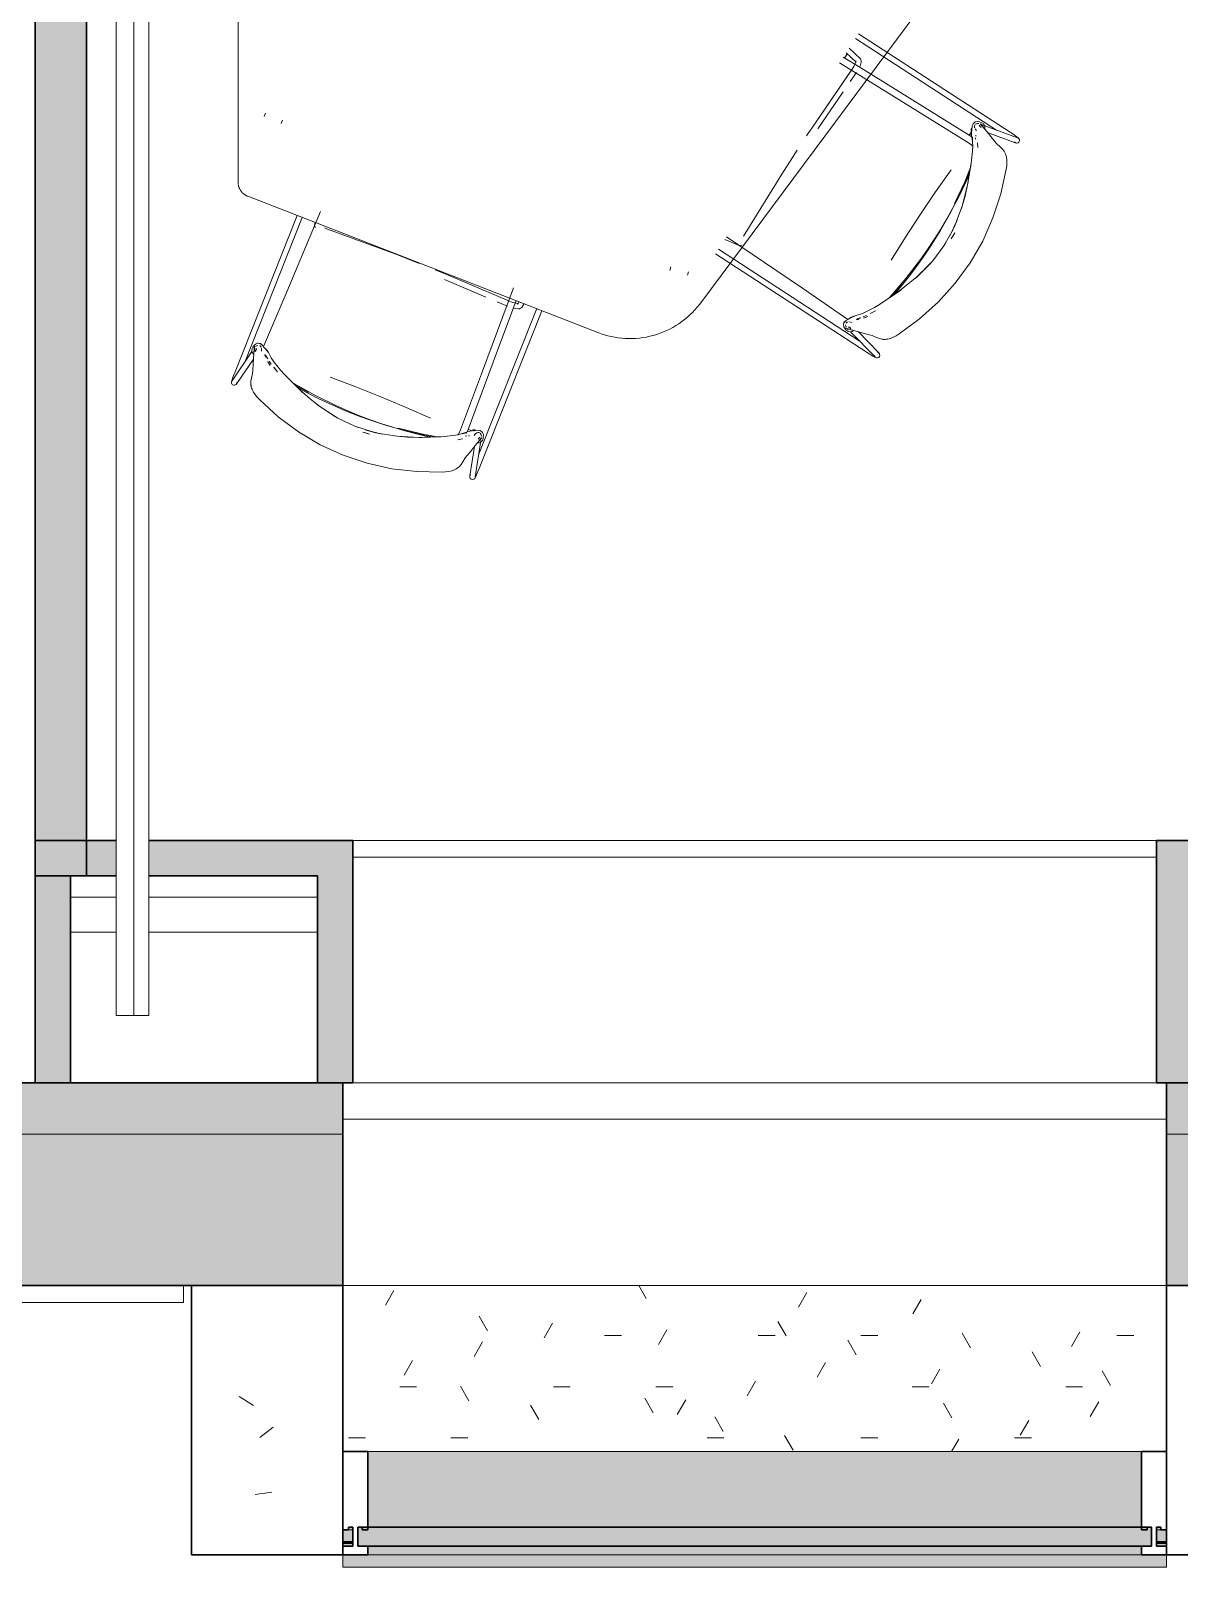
# Model space of a CAD drawing. Header units: millimetres. Extents: x 155927 to 326028, y -36033 to 97293.
# Drawn here: x 222740 to 225018, y 8409 to 11457 of the extents above; entities that cross this region are included whole.
import ezdxf

# ---------------------------------------------------------------- set-up
doc = ezdxf.new("R2010")
doc.units = ezdxf.units.MM
doc.header["$MEASUREMENT"] = 0
for name, color, linetype, lineweight in [('A-GLAZ', 7, 'CONTINUOUS', 9), ('A-GLAZ-CURT', 7, 'CONTINUOUS', 9), ('A-WALL', 7, 'CONTINUOUS', 9), ('A-WALL-PATT', 7, 'CONTINUOUS', 9), ('G-IMPT', 8, 'CONTINUOUS', 9), ('I-FURN', 8, 'CONTINUOUS', 9), ('I-WALL', 7, 'CONTINUOUS', 9)]:
    doc.layers.add(name, color=color, linetype=linetype, lineweight=lineweight)

msp = doc.modelspace()

# ---------------------------------------------------------------- hatches: boundary and pattern name
at = {"layer": 'A-GLAZ'}
for points in [[(224942.8, 8488.1), (224942.8, 8638.1), (223408.8, 8638.1), (223408.8, 8488.1)], [(224962.8, 8450.6), (224962.8, 8488.1), (223388.8, 8488.1), (223388.8, 8450.6)], [(224942.8, 8433.6), (224942.8, 8450.6), (223408.8, 8450.6), (223408.8, 8433.6)]]:
    msp.add_hatch(color=256, dxfattribs=at).paths.add_polyline_path(points, flags=0)
h = msp.add_hatch(color=256, dxfattribs=at)
h.paths.add_polyline_path([(224972.8, 8459.9), (224992.8, 8459.9), (224992.8, 8482.6), (224972.8, 8482.6)], flags=0)
h.paths.add_polyline_path([(223370, 8459.9), (223378.8, 8459.9), (223378.8, 8482.6), (223358.8, 8482.6), (223358.8, 8459.9)], flags=0)
h = msp.add_hatch(color=256, dxfattribs=at)
h.paths.add_polyline_path([(224973.9, 8482.6), (224981.6, 8482.6), (224981.6, 8488.1), (224972.8, 8488.1), (224972.8, 8482.6)], flags=0)
h.paths.add_polyline_path([(223370, 8482.6), (223378.8, 8482.6), (223378.8, 8488.1), (223370, 8488.1)], flags=0)
h = msp.add_hatch(color=256, dxfattribs=at)
h.paths.add_polyline_path([(224992.8, 8455.6), (224992.8, 8457.7), (224972.8, 8457.7), (224972.8, 8455.6)], flags=0)
h.paths.add_polyline_path([(223378.8, 8455.6), (223378.8, 8457.7), (223358.8, 8457.7), (223358.8, 8455.6)], flags=0)
h = msp.add_hatch(color=256, dxfattribs=at)
h.paths.add_polyline_path([(224962.8, 8408.6), (224992.8, 8408.6), (224992.8, 8433.6), (223358.8, 8433.6), (223358.8, 8408.6), (224942.8, 8408.6)], flags=0)
h.paths.add_polyline_path([(223358.8, 8450.6), (223378.8, 8450.6), (223378.8, 8455.6), (223358.8, 8455.6)], flags=0)
h.paths.add_polyline_path([(224972.8, 8450.6), (224992.8, 8450.6), (224992.8, 8455.6), (224972.8, 8455.6)], flags=0)
at = {"layer": 'A-WALL-PATT'}
for points in [[(222748.8, 9780.1), (222850.8, 9780.1), (222850.8, 13505.6), (222748.8, 13505.6), (222748.8, 10128.1)], [(223378.8, 9369.6), (223378.8, 9850.1), (223308.8, 9850.1), (223308.8, 9369.6)], [(225456.8, 9780.1), (225526.8, 9780.1), (225526.8, 9850.1), (224972.8, 9850.1), (224972.8, 9780.1), (225417.2, 9780.1)], [(222818.8, 9369.6), (222818.8, 9780.1), (222748.8, 9780.1), (222748.8, 9369.6)], [(225042.8, 9369.6), (225042.8, 9780.1), (224972.8, 9780.1), (224972.8, 9369.6)], [(222799.8, 9267.6), (222799.8, 9369.6), (222192.8, 9369.6), (222192.8, 9267.6), (222384.3, 9267.6)]]:
    msp.add_hatch(color=256, dxfattribs=at).paths.add_polyline_path(points, flags=0)
h = msp.add_hatch(color=256, dxfattribs=at)
h.paths.add_polyline_path([(223308.8, 9780.1), (223308.8, 9850.1), (222974.2, 9850.1), (222974.2, 9780.1), (222990.9, 9780.1)], flags=0)
h.paths.add_polyline_path([(222909.2, 9780.1), (222909.2, 9850.1), (222748.8, 9850.1), (222748.8, 9780.1), (222818.8, 9780.1)], flags=0)
h = msp.add_hatch(color=256, dxfattribs=at)
h.paths.add_polyline_path([(224992.8, 9267.6), (226158.8, 9267.6), (226158.8, 9369.6), (224992.8, 9369.6)], flags=0)
h.paths.add_polyline_path([(222990.9, 9267.6), (223358.8, 9267.6), (223358.8, 9369.6), (222799.8, 9369.6), (222799.8, 9267.6)], flags=0)
h = msp.add_hatch(color=256, dxfattribs=at)
h.paths.add_polyline_path([(226158.8, 8967.6), (226158.8, 9267.6), (224992.8, 9267.6), (224992.8, 8967.6), (225417.2, 8967.6)], flags=0)
h.paths.add_polyline_path([(222990.9, 8967.6), (223358.8, 8967.6), (223358.8, 9267.6), (222192.8, 9267.6), (222192.8, 8967.6)], flags=0)
h.paths.add_polyline_path([(215258.8, 8967.6), (215258.8, 9267.6), (213567.8, 9267.6), (213567.8, 8967.6)], flags=0)
h.paths.add_polyline_path([(207033.8, 8967.6), (207033.8, 9267.6), (202692.8, 9267.6), (202692.8, 8967.6), (206006.6, 8967.6)], flags=0)
h.paths.add_polyline_path([(199908.8, 8967.6), (199908.8, 9267.6), (197242.8, 9267.6), (197242.8, 8967.6), (198727.6, 8967.6)], flags=0)
h.paths.add_polyline_path([(195608.8, 8967.6), (195608.8, 9267.6), (192942.8, 9267.6), (192942.8, 8967.6), (193875, 8967.6)], flags=0)
h.paths.add_polyline_path([(190158.8, 8967.6), (190158.8, 9267.6), (187692.8, 9267.6), (187692.8, 8967.6), (189022.3, 8967.6)], flags=0)
h.paths.add_polyline_path([(184908.8, 8967.6), (184908.8, 9267.6), (183567.8, 9267.6), (183567.8, 8967.6), (184169.7, 8967.6)], flags=0)
h.paths.add_polyline_path([(179283.8, 8967.6), (179283.8, 9267.6), (177567.8, 9267.6), (177567.8, 8967.6)], flags=0)
h.paths.add_polyline_path([(165783.8, 8967.6), (165783.8, 9267.6), (164242.8, 9267.6), (164242.8, 8967.6), (164759.1, 8967.6)], flags=0)
h.paths.add_polyline_path([(162332.8, 8967.6), (162608.8, 8967.6), (162608.8, 9267.6), (161817.8, 9267.6), (161817.8, 8967.6)], flags=0)
h.paths.add_polyline_path([(157533.8, 8967.6), (157533.8, 9267.6), (156460.8, 9267.6), (156460.8, 8967.6), (157480.1, 8967.6)], flags=0)

# ---------------------------------------------------------------- linework, layer by layer
at = {"layer": 'A-GLAZ'}
for p, q in [((224972.8, 9817.6), (223378.8, 9817.6)), ((223358.8, 9297.6), (224992.8, 9297.6)), ((223358.8, 8967.6), (224992.8, 8967.6)), ((224942.8, 8638.1), (223408.8, 8638.1)), ((223378.8, 8482.6), (223370, 8482.6)), ((224981.6, 8482.6), (224972.8, 8482.6)), ((223378.8, 8459.9), (223358.8, 8459.9)), ((223378.8, 8457.7), (223358.8, 8457.7)), ((223378.8, 8455.6), (223358.8, 8455.6)), ((224992.8, 8459.9), (224972.8, 8459.9)), ((224992.8, 8457.7), (224972.8, 8457.7)), ((224992.8, 8455.6), (224972.8, 8455.6)), ((223358.8, 8408.6), (223358.8, 8433.6)), ((223408.8, 8433.6), (224942.8, 8433.6)), ((224992.8, 8433.6), (224992.8, 8408.6)), ((223358.8, 8408.6), (224992.8, 8408.6))]:
    msp.add_line(p, q, dxfattribs=at)
at = {"layer": 'A-GLAZ', "lineweight": 30}
for p, q in [((223058.8, 8967.6), (223058.8, 8433.6)), ((223358.8, 8433.6), (223358.8, 8967.6)), ((224992.8, 8967.6), (224992.8, 8433.6)), ((223408.8, 8638.1), (223358.8, 8638.1)), ((223358.8, 8638.1), (223358.8, 8482.6)), ((223408.8, 8482.6), (223408.8, 8638.1)), ((224992.8, 8638.1), (224942.8, 8638.1)), ((224942.8, 8638.1), (224942.8, 8482.6)), ((224992.8, 8482.6), (224992.8, 8638.1)), ((223358.8, 8482.6), (223370, 8482.6)), ((223370, 8482.6), (223370, 8488.1)), ((223370, 8488.1), (223378.8, 8488.1)), ((223378.8, 8488.1), (223378.8, 8450.6)), ((223388.8, 8450.6), (223388.8, 8488.1)), ((223388.8, 8488.1), (223397.6, 8488.1)), ((224962.8, 8488.1), (223388.8, 8488.1)), ((223388.8, 8488.1), (223388.8, 8450.6)), ((223397.6, 8488.1), (223397.6, 8482.6)), ((223397.6, 8482.6), (223408.8, 8482.6)), ((224942.8, 8482.6), (224954, 8482.6)), ((224954, 8482.6), (224954, 8488.1)), ((224954, 8488.1), (224962.8, 8488.1)), ((224962.8, 8488.1), (224962.8, 8450.6)), ((224962.8, 8450.6), (224962.8, 8488.1)), ((224972.8, 8450.6), (224972.8, 8488.1)), ((224972.8, 8488.1), (224981.6, 8488.1)), ((224981.6, 8488.1), (224981.6, 8482.6)), ((224981.6, 8482.6), (224992.8, 8482.6)), ((223378.8, 8450.6), (223358.8, 8450.6)), ((223358.8, 8450.6), (223358.8, 8433.6)), ((223408.8, 8450.6), (223388.8, 8450.6)), ((223388.8, 8450.6), (224962.8, 8450.6)), ((223408.8, 8433.6), (223408.8, 8450.6)), ((224942.8, 8450.6), (224942.8, 8433.6)), ((224962.8, 8450.6), (224942.8, 8450.6)), ((224992.8, 8450.6), (224972.8, 8450.6)), ((224992.8, 8433.6), (224992.8, 8450.6)), ((223058.8, 8433.6), (223358.8, 8433.6)), ((223358.8, 8433.6), (223408.8, 8433.6)), ((224942.8, 8433.6), (224992.8, 8433.6)), ((224992.8, 8433.6), (225292.8, 8433.6))]:
    msp.add_line(p, q, dxfattribs=at)
at = {"layer": 'A-GLAZ', "linetype": 'Continuous'}
for p, q in [((223960.8, 8941.8), (223945.9, 8967.6)), ((223460.2, 8957.4), (223443.4, 8928.4)), ((224279.3, 8953.7), (224262.5, 8924.7)), ((224506.1, 8940.1), (224489.3, 8911.1)), ((223646.1, 8877.4), (223629.3, 8906.5)), ((223774.9, 8893), (223758.2, 8863.9)), ((224001.7, 8879.4), (223985, 8850.3)), ((224238.4, 8867.5), (224221.6, 8896.5)), ((224604, 8843.9), (224587.2, 8872.9)), ((224820.8, 8875.7), (224804.1, 8846.7)), ((223636.2, 8855.8), (223619.4, 8826.8)), ((223878.2, 8868.4), (223911.7, 8868.4)), ((224183, 8868.4), (224216.5, 8868.4)), ((224377.2, 8830.3), (224360.4, 8859.3)), ((224386.2, 8868.4), (224419.7, 8868.4)), ((224894.2, 8868.4), (224927.7, 8868.4)), ((223497.4, 8818.6), (223480.6, 8789.6)), ((224316.5, 8815), (224299.7, 8785.9)), ((224742.7, 8806.7), (224726, 8835.7)), ((224543.3, 8801.3), (224526.5, 8772.3)), ((224881.5, 8769.5), (224864.8, 8798.6)), ((223471.8, 8766.8), (223505.3, 8766.8)), ((223608.9, 8738.6), (223592.1, 8767.7)), ((223776.6, 8766.8), (223810.1, 8766.8)), ((223979.8, 8766.8), (224013.3, 8766.8)), ((224177.7, 8777.8), (224160.9, 8748.7)), ((224487.8, 8766.8), (224521.3, 8766.8)), ((224792.6, 8766.8), (224826.1, 8766.8)), ((223153.4, 8747.3), (223181.7, 8729.3)), ((223747.7, 8701.5), (223730.9, 8730.5)), ((223974.4, 8715.1), (223957.7, 8744.1)), ((224038.9, 8740.6), (224022.1, 8711.5)), ((224566.8, 8705.1), (224550, 8734.1)), ((224858, 8736.9), (224841.3, 8707.9)), ((224113.2, 8677.9), (224096.5, 8706.9)), ((224719.2, 8699.7), (224702.5, 8670.7)), ((223194.4, 8666.2), (223221, 8686.6)), ((223370.2, 8665.2), (223403.7, 8665.2)), ((223573.4, 8665.2), (223606.9, 8665.2)), ((224081.4, 8665.2), (224114.9, 8665.2)), ((224252, 8640.7), (224235.2, 8669.7)), ((224386.2, 8665.2), (224419.7, 8665.2)), ((224580.5, 8662.6), (224566.3, 8638.1)), ((224691, 8665.2), (224724.5, 8665.2)), ((223185.1, 8553.3), (223218.3, 8557.7))]:
    msp.add_line(p, q, dxfattribs=at)
at = {"layer": 'A-GLAZ-CURT', "lineweight": 20}
for p, q in [((223042.8, 8967.6), (222308.8, 8967.6)), ((223042.8, 8933.6), (223042.8, 8967.6)), ((222308.8, 8933.6), (223042.8, 8933.6))]:
    msp.add_line(p, q, dxfattribs=at)
at = {"layer": 'A-WALL'}
for p, q in [((222799.8, 9267.6), (222192.8, 9267.6)), ((223358.8, 9267.6), (222799.8, 9267.6)), ((226158.8, 9267.6), (224992.8, 9267.6)), ((224992.8, 8967.6), (223358.8, 8967.6))]:
    msp.add_line(p, q, dxfattribs=at)
at = {"layer": 'A-WALL', "lineweight": 30}
for p, q in [((223358.8, 8967.6), (223358.8, 9267.6)), ((224992.8, 9267.6), (224992.8, 8967.6)), ((222192.8, 8967.6), (223358.8, 8967.6)), ((224992.8, 8967.6), (226158.8, 8967.6))]:
    msp.add_line(p, q, dxfattribs=at)
at = {"layer": 'G-IMPT'}
for p, q in [((224375.8, 11441.7), (224655.5, 11259.9)), ((224381.8, 11450.8), (224682.4, 11255.4)), ((224351.3, 11404.5), (224386.1, 11383)), ((224359.1, 11411.2), (224353.6, 11402.7)), ((224377.2, 11394.3), (224356.9, 11413.2)), ((224385.6, 11401.3), (224363, 11422.5)), ((224385.6, 11401.3), (224386.6, 11399)), ((224368.8, 11380.4), (224287.5, 11261.3)), ((224368.7, 11380.1), (224287.5, 11261.3)), ((224344, 11393.3), (224498.6, 11297.1)), ((224377.7, 11374.2), (224365.2, 11355.8)), ((224368.8, 11380.4), (224372.1, 11385.8)), ((224372.1, 11385.8), (224375.1, 11392.1)), ((224375.1, 11392.1), (224376.4, 11396.8)), ((224377.2, 11394.3), (224376.1, 11396.2)), ((224376.1, 11396.2), (224376.5, 11394.4)), ((224376.4, 11396.8), (224376.5, 11394.4)), ((224383.6, 11384.5), (224385.4, 11388.3)), ((224385.4, 11388.3), (224386.9, 11393.9)), ((224386.1, 11383), (224459.6, 11337.4)), ((224386.6, 11399), (224387.2, 11396.2)), ((224386.9, 11393.9), (224387.2, 11396.2)), ((224351.5, 11335.7), (224301.3, 11262.3)), ((224606.7, 11246.4), (224459.6, 11337.4)), ((224599.7, 11234.6), (224498.6, 11297.1)), ((224287.4, 11261.2), (224278.6, 11248.1)), ((224601.2, 11249.7), (224605.9, 11256.3)), ((224605.9, 11255.5), (224601.6, 11249.5)), ((224605.9, 11255.5), (224602.2, 11250.4)), ((224605.9, 11255.9), (224605.8, 11252.2)), ((224605.8, 11252.2), (224606.5, 11245.3)), ((224605.9, 11255.9), (224606.6, 11261.2)), ((224607.3, 11268.4), (224606.4, 11258.9)), ((224606.6, 11261.2), (224606.4, 11258.9)), ((224607.3, 11268.4), (224608.8, 11272.3)), ((224612.1, 11275.2), (224608.8, 11272.3)), ((224611.5, 11267.8), (224612.3, 11269.6)), ((224611.5, 11267.1), (224611.5, 11267.8)), ((224611.5, 11267.1), (224611.9, 11264.7)), ((224612.2, 11263.9), (224611.9, 11264.7)), ((224613.2, 11276), (224612.1, 11275.2)), ((224612.5, 11270.2), (224612.3, 11269.6)), ((224612.8, 11262.4), (224616, 11258.7)), ((224617.6, 11277.1), (224613.2, 11276)), ((224615.9, 11272.2), (224614, 11271.5)), ((224614, 11271.5), (224615.2, 11272)), ((224614.3, 11247.9), (224614.7, 11249.9)), ((224614.5, 11271.9), (224617.7, 11272.9)), ((224615.9, 11272.2), (224615.2, 11272)), ((224617.6, 11277.1), (224621.9, 11275.9)), ((224619.7, 11272.6), (224618.4, 11272.8)), ((224620.3, 11272.6), (224618.4, 11272.8)), ((224621.2, 11269.4), (224622.5, 11267.4)), ((224621.2, 11269.4), (224625, 11265.1)), ((224625.1, 11275), (224621.9, 11275.9)), ((224622.5, 11267), (224622.2, 11268.5)), ((224622.2, 11268.5), (224622.5, 11267.4)), ((224622.5, 11267), (224622.4, 11267.9)), ((224628.2, 11266.5), (224622.9, 11272.1)), ((224622.9, 11272.1), (224628.7, 11265.9)), ((224623.9, 11271.7), (224625.8, 11271)), ((224626.3, 11268.8), (224624.4, 11271.8)), ((224625.5, 11269.6), (224624.4, 11271.8)), ((224626.3, 11268.8), (224624.8, 11270.7)), ((224624.8, 11270.7), (224628.7, 11265.9)), ((224625.1, 11275), (224628.7, 11272.9)), ((224627.2, 11270.4), (224697.3, 11244.4)), ((224628.2, 11266.5), (224636, 11256.9)), ((224629.9, 11271.8), (224628.7, 11272.9)), ((224629.9, 11271.8), (224630.1, 11271.6)), ((224630.1, 11271.6), (224631.8, 11268.8)), ((224631.9, 11268.5), (224631.8, 11268.8)), ((224631.9, 11268.5), (224632.4, 11265.9)), ((224632, 11263.1), (224632.4, 11265.9)), ((224632.4, 11265.7), (224632, 11263.1)), ((224632.1, 11263.2), (224632, 11263.1)), ((224632.1, 11263.2), (224632.4, 11265.9)), ((224632.4, 11265.7), (224632.4, 11265.9)), ((224636, 11256.9), (224644.4, 11246.8)), ((224692.7, 11234.5), (224637.4, 11255.1)), ((224687.7, 11252), (224682.4, 11255.4)), ((224687.7, 11252), (224693.6, 11247.9)), ((224246.2, 11198.4), (224259.7, 11219.6)), ((224606.5, 11229.7), (224599.7, 11234.6)), ((224607.2, 11241.1), (224606.5, 11245.3)), ((224608.6, 11227.6), (224606.5, 11229.7)), ((224606.7, 11205.9), (224607.8, 11217.6)), ((224607.2, 11241.1), (224607.8, 11235.6)), ((224607.6, 11245.6), (224607.7, 11236.3)), ((224607.6, 11245.6), (224607.8, 11235.6)), ((224607.7, 11236.3), (224608.2, 11227.2)), ((224607.8, 11217.6), (224608.2, 11228.1)), ((224608.2, 11227.2), (224608.2, 11228.1)), ((224614, 11244.3), (224614, 11242.4)), ((224614, 11241.7), (224614, 11242.4)), ((224617.7, 11234.6), (224617.8, 11234)), ((224617.8, 11234), (224618.2, 11225)), ((224644.4, 11246.8), (224652.3, 11237.1)), ((224656.1, 11232.6), (224652.3, 11237.1)), ((224662.9, 11226.2), (224656.1, 11232.6)), ((224662.9, 11226.2), (224667.4, 11222)), ((224670.6, 11217.8), (224667.4, 11222)), ((224670.6, 11217.8), (224671.8, 11215.5)), ((224691.1, 11236.4), (224693.1, 11234.6)), ((224691.3, 11236.1), (224693.1, 11234.6)), ((224692.7, 11234.5), (224695.2, 11233.8)), ((224693.6, 11247.9), (224697.8, 11244.8)), ((224697.3, 11244.4), (224694.9, 11244.8)), ((224695.2, 11244.8), (224694.9, 11244.8)), ((224697.7, 11234.4), (224695.2, 11233.8)), ((224695.2, 11233.8), (224695.6, 11233.9)), ((224697.7, 11234.4), (224698.2, 11234.5)), ((224697.8, 11244.8), (224699.7, 11243.2)), ((224699.9, 11235.9), (224698.2, 11234.5)), ((224699.7, 11243.2), (224701, 11240.9)), ((224699.9, 11235.9), (224701.1, 11238.3)), ((224701, 11240.9), (224701.1, 11238.3)), ((224232.9, 11177.4), (224246.2, 11198.4)), ((224598.1, 11151.2), (224605.4, 11194.1)), ((224603.7, 11184), (224605.4, 11194.1)), ((224603.7, 11184), (224605.4, 11194.1)), ((224606.7, 11205.9), (224605.4, 11194.1)), ((224673.1, 11212.9), (224671.8, 11215.5)), ((224673.3, 11212.4), (224673.1, 11212.9)), ((224673.3, 11212.4), (224674.2, 11210.1)), ((224674.2, 11210.1), (224675, 11206.9)), ((224674.5, 11182.1), (224675.6, 11189)), ((224675, 11206.9), (224675.5, 11204.4)), ((224675.8, 11201.7), (224675.5, 11204.4)), ((224675.6, 11189), (224676, 11195.4)), ((224676, 11195.7), (224675.8, 11201.7)), ((224676, 11195.7), (224676, 11195.4)), ((224157, 11054.6), (224232.9, 11177.4)), ((224565.4, 11180.9), (224534.6, 11137.4)), ((224572, 11113.9), (224592.3, 11157)), ((224592.3, 11156.9), (224572, 11113.9)), ((224580, 11125.8), (224600.4, 11169)), ((224596.9, 11163.7), (224580.5, 11127.7)), ((224592.3, 11156.9), (224603.9, 11185.4)), ((224603.9, 11185.4), (224592.3, 11157)), ((224596.9, 11163.7), (224602.7, 11178)), ((224599.4, 11157.2), (224598, 11151.2)), ((224599.4, 11157.2), (224598.1, 11151.2)), ((224600.4, 11169), (224601.6, 11172)), ((224663.8, 11133.2), (224674.5, 11182.1)), ((224504.4, 11092.8), (224534.6, 11137.4)), ((224580.5, 11127.7), (224562.3, 11092.1)), ((224593, 11128.8), (224587.3, 11109.1)), ((224598.1, 11151.2), (224587.5, 11109)), ((224587.5, 11109), (224593, 11128.8)), ((224598.1, 11151.2), (224593, 11128.8)), ((224598, 11151.2), (224593, 11128.8)), ((224648.3, 11085.5), (224663.8, 11133.2)), ((223244.4, 10930.9), (223314.8, 11098.5)), ((224557.1, 11083.7), (224580, 11125.8)), ((224572.1, 11068.3), (224587.5, 11109)), ((224585.8, 11103.9), (224587.3, 11109.1)), ((224587.5, 11109), (224585.8, 11103.9)), ((223268.1, 11090.4), (223145.1, 10780)), ((223164.4, 10799.3), (223278.3, 11086.5)), ((223303.9, 11076.5), (223302.7, 11070.8)), ((223303.3, 11068.3), (223302.7, 11070.8)), ((223304.3, 11065.7), (223303.3, 11068.3)), ((223328.6, 11063.5), (223322.7, 11065.9)), ((224504.4, 11092.8), (224474.9, 11047.4)), ((224562.3, 11092.1), (224543.8, 11059.9)), ((224557.1, 11083.7), (224544.8, 11063)), ((224572.1, 11068.3), (224562.3, 11048.9)), ((224572.1, 11068.3), (224567, 11058.1)), ((224571.6, 11068.2), (224567, 11058.1)), ((224577.5, 11081.2), (224571.6, 11068.2)), ((224577.5, 11081.2), (224574.7, 11074.5)), ((224648.3, 11085.5), (224628.1, 11039.7)), ((223328.6, 11063.5), (223463.9, 11013.3)), ((224116.5, 11042.7), (224144.7, 11030.7)), ((224270.4, 10945.9), (224119.9, 11048)), ((224157, 11054.6), (224153.4, 11049.3)), ((224446.4, 11001.7), (224474.9, 11047.4)), ((224532, 11042.6), (224518.6, 11022.6)), ((224535.2, 11046), (224525.3, 11030)), ((224544.8, 11063), (224532, 11042.6)), ((224543.8, 11059.9), (224535.2, 11046)), ((224550.9, 11030.3), (224554.9, 11036.6)), ((224551, 11030.3), (224569.2, 11062.5)), ((224551, 11030.3), (224554.9, 11036.6)), ((224562.3, 11048.9), (224567, 11058.1)), ((224572.5, 11055.7), (224565.7, 11044)), ((224569.2, 11062.5), (224567, 11058.1)), ((224567.8, 11047.5), (224572.5, 11055.7)), ((224603.1, 10996.4), (224628.1, 11039.7)), ((223463.9, 11013.3), (223487.2, 11004.5)), ((223487.2, 11004.5), (223510.6, 10995.4)), ((224097.9, 11014.1), (224398.6, 10818.7)), ((224383.1, 10841.8), (224103.8, 11023.3)), ((224147.3, 11030.8), (224144.7, 11030.7)), ((224150, 11031.3), (224147.3, 11030.8)), ((224504.7, 11003), (224518.6, 11022.6)), ((224514.7, 11014.4), (224505.5, 11000.9)), ((224514.7, 11014.4), (224525.3, 11030)), ((224528.8, 11000.6), (224550.9, 11030.3)), ((223556.9, 10976.5), (223542.3, 10982.5)), ((223689.8, 10920.2), (223557, 10976.3)), ((223689.5, 10920.2), (223557, 10976.3)), ((224475.4, 10965), (224504.7, 11003)), ((224483.6, 10971), (224505.5, 11000.9)), ((224493.9, 10965), (224524.8, 10995.6)), ((224524.5, 10995.8), (224499.3, 10969.8)), ((224499.3, 10969.8), (224524.8, 10995.6)), ((224528.9, 11000.6), (224524.5, 10995.8)), ((224528.8, 11000.6), (224526.2, 10997.4)), ((224528.9, 11000.6), (224526.7, 10997.8)), ((224603.1, 10996.4), (224573.7, 10956)), ((223642.6, 10928.4), (223560.7, 10963)), ((223697.5, 10947.1), (223633.8, 10776.5)), ((224360.7, 10884.2), (224270.4, 10945.9)), ((224475.4, 10965), (224444.3, 10928.8)), ((224448.1, 10930.6), (224467.6, 10953.3)), ((224448.1, 10930.6), (224467.6, 10953.3)), ((224483.6, 10971), (224458.5, 10939.9)), ((224480.4, 10954.5), (224459.6, 10938.1)), ((224480.4, 10954.5), (224493.6, 10965.2)), ((224499.3, 10969.8), (224493.6, 10965.2)), ((224493.9, 10965), (224499.3, 10969.8)), ((224540.1, 10918.9), (224573.7, 10956)), ((223201.8, 10830.1), (223244.4, 10930.9)), ((223685.4, 10910.2), (223665, 10918.9)), ((223689.8, 10920.2), (223695.8, 10918)), ((223702.4, 10921.6), (223695.8, 10903.8)), ((223695.8, 10918), (223702.5, 10916.3)), ((223702.5, 10916.3), (223707.4, 10916)), ((223706.7, 10916.2), (223705, 10915.4)), ((223707.4, 10916), (223705, 10915.4)), ((223705.1, 10914.7), (223708, 10919.4)), ((223705.1, 10914.7), (223706.7, 10916.2)), ((223713.7, 10907.8), (223718.3, 10915.4)), ((224423.3, 10914), (224413.1, 10908)), ((224423.3, 10914), (224465.3, 10942.1)), ((224444.3, 10928.8), (224442.5, 10926.8)), ((224453.3, 10934.1), (224458.5, 10939.9)), ((224459.6, 10938.1), (224465.3, 10942.1)), ((224502.8, 10885.4), (224540.1, 10918.9)), ((223743.4, 10905.6), (223628.3, 10615.4)), ((223753.5, 10901.4), (223629.2, 10588.1)), ((223695.8, 10903.8), (223665.6, 10822.7)), ((223696.7, 10906.5), (223700.8, 10905.5)), ((223700.8, 10905.5), (223706.6, 10905.1)), ((223706.6, 10905.1), (223709, 10905.3)), ((223711.5, 10906.4), (223709, 10905.3)), ((223713.7, 10907.8), (223711.5, 10906.4)), ((224355.9, 10881.4), (224361.7, 10884.8)), ((224367.1, 10888.5), (224361.7, 10884.8)), ((224369.6, 10889.1), (224364.9, 10886.5)), ((224367.6, 10887.9), (224364.9, 10886.5)), ((224367.1, 10888.5), (224370.4, 10890)), ((224373.5, 10890.9), (224367.9, 10888)), ((224369.6, 10889.1), (224373.5, 10890.9)), ((224370.4, 10890), (224377, 10892.2)), ((224377, 10892.2), (224381.2, 10893.3)), ((224377.3, 10883.7), (224381, 10885.8)), ((224380.4, 10885.5), (224377.3, 10883.7)), ((224379.2, 10883.5), (224382.3, 10884.3)), ((224380.4, 10885.5), (224383.4, 10886.8)), ((224380.4, 10885.5), (224382.7, 10886.6)), ((224380.4, 10885.5), (224381, 10885.8)), ((224385.8, 10894.8), (224381.2, 10893.3)), ((224382.7, 10886.6), (224383.4, 10886.8)), ((224382.8, 10886.2), (224386.2, 10887.6)), ((224385.5, 10887.3), (224382.8, 10886.2)), ((224385.5, 10887.3), (224386.2, 10887.6)), ((224385.8, 10894.8), (224394.3, 10898)), ((224391.2, 10889.4), (224397.7, 10892.2)), ((224391.2, 10889.4), (224395.6, 10891.3)), ((224391.4, 10886.3), (224391.9, 10886.5)), ((224400.3, 10889.8), (224391.9, 10886.5)), ((224393.5, 10897.7), (224402.9, 10902.2)), ((224393.5, 10897.7), (224394.3, 10898)), ((224397.7, 10892.2), (224395.6, 10891.3)), ((224413.1, 10908), (224402.9, 10902.2)), ((224404.8, 10895.8), (224415.1, 10901.5)), ((224404.8, 10895.8), (224405.8, 10896.3)), ((224415.1, 10901.5), (224405.8, 10896.3)), ((224502.8, 10885.4), (224462.6, 10855.8)), ((224352, 10875), (224351.7, 10873.6)), ((224351.7, 10873.6), (224352.5, 10869.2)), ((224353.3, 10879.1), (224352, 10875)), ((224355.3, 10865.7), (224352.5, 10869.2)), ((224353, 10877.7), (224356.4, 10881.5)), ((224353, 10877.7), (224355.9, 10881.4)), ((224353.3, 10879.1), (224356.4, 10881.5)), ((224355.3, 10865.7), (224357.5, 10863.1)), ((224355.7, 10866.9), (224361.3, 10865.2)), ((224355.7, 10866.9), (224363.6, 10864.6)), ((224356, 10873.6), (224356.4, 10870.6)), ((224357.5, 10869.1), (224356.7, 10870.1)), ((224356.7, 10870.1), (224357.6, 10868.6)), ((224357.2, 10877), (224358.2, 10878.2)), ((224357.5, 10863.1), (224359.8, 10861.5)), ((224359.1, 10878.8), (224358.2, 10878.2)), ((224359.1, 10878.8), (224361.3, 10879.3)), ((224359.2, 10866.3), (224367.2, 10863.6)), ((224359.2, 10866.3), (224366, 10864.1)), ((224359.8, 10861.5), (224360.8, 10860.7)), ((224361.4, 10864.2), (224360, 10865.6)), ((224360.1, 10865.1), (224362.5, 10865)), ((224360.1, 10865.1), (224363.6, 10864.6)), ((224362.3, 10860.1), (224360.8, 10860.7)), ((224361.1, 10868.9), (224363.7, 10868.7)), ((224361.1, 10868.9), (224366.5, 10867.3)), ((224361.3, 10865.2), (224369.6, 10862.9)), ((224362.2, 10868.5), (224364.2, 10868.9)), ((224362.2, 10868.5), (224363.7, 10868.7)), ((224362.3, 10860.1), (224366.1, 10859.6)), ((224362.3, 10860.1), (224362.6, 10860)), ((224362.3, 10860.1), (224365.8, 10859.6)), ((224362.5, 10865), (224365, 10865.7)), ((224366.1, 10859.6), (224362.6, 10860)), ((224364.2, 10868.9), (224362.9, 10868.5)), ((224363.8, 10879.5), (224368.6, 10878)), ((224366.7, 10866.7), (224365, 10865.7)), ((224365.8, 10859.6), (224368.7, 10860.2)), ((224368.3, 10860.1), (224365.8, 10859.6)), ((224366.1, 10859.6), (224365.8, 10859.6)), ((224414.7, 10809.6), (224365.9, 10859.6)), ((224367.2, 10863.6), (224366, 10864.1)), ((224368.3, 10860.1), (224366.1, 10859.6)), ((224368.9, 10860.3), (224368.7, 10860.2)), ((224371, 10861.6), (224368.9, 10860.3)), ((224391, 10857), (224369.6, 10862.9)), ((224371, 10861.6), (224371.1, 10861.7)), ((224380.8, 10859.9), (224421.9, 10817.8)), ((224403.1, 10853.7), (224391, 10857)), ((224408.8, 10852.1), (224403.1, 10853.7)), ((224408.8, 10852.1), (224417.4, 10848.4)), ((224450.9, 10849), (224456.6, 10851.9)), ((224462.6, 10855.8), (224456.6, 10851.9)), ((223178.4, 10823.8), (223178.8, 10825.4)), ((223178.4, 10823.8), (223178.7, 10820)), ((223178.4, 10823.8), (223178.4, 10823.5)), ((223178.4, 10823.8), (223178.6, 10820.3)), ((223178.7, 10820), (223178.4, 10823.5)), ((223179.3, 10826.6), (223178.8, 10825.4)), ((223180.5, 10829.1), (223179.3, 10826.6)), ((223182.6, 10831.8), (223180.5, 10829.1)), ((223182.3, 10825.5), (223183.4, 10827.1)), ((223182.6, 10831.8), (223185.4, 10835.2)), ((223183.3, 10825.8), (223182.6, 10817.2)), ((223184, 10828.1), (223182.9, 10819.7)), ((223182.9, 10827), (223183.3, 10824.6)), ((223182.9, 10827), (223183.1, 10823.5)), ((223183.8, 10831.6), (223183.1, 10823.5)), ((223184, 10828.1), (223183.1, 10821)), ((223183.8, 10831.6), (223183.3, 10825.8)), ((223183.3, 10824.6), (223184.4, 10822.3)), ((223186.1, 10820.5), (223184.4, 10822.3)), ((223189.6, 10836.9), (223185.4, 10835.2)), ((223187.2, 10831.3), (223185.9, 10830.1)), ((223186.9, 10826.8), (223186.3, 10821.1)), ((223186.6, 10825.5), (223187.1, 10824.1)), ((223186.6, 10825.5), (223187.5, 10823.6)), ((223187.5, 10823.6), (223186.8, 10824.9)), ((223186.9, 10826.8), (223187.1, 10824.1)), ((223190.5, 10832.7), (223187.6, 10831.7)), ((223191, 10836.9), (223189.6, 10836.9)), ((223195.4, 10836.4), (223191, 10836.9)), ((223193.9, 10836.5), (223198.3, 10833.9)), ((223193.9, 10836.5), (223198, 10834.3)), ((223194.1, 10832.2), (223195.4, 10831.4)), ((223195.4, 10836.4), (223198.3, 10833.9)), ((223196.1, 10830.6), (223195.4, 10831.4)), ((223196.1, 10830.6), (223197.1, 10828.6)), ((223197.8, 10826.2), (223197.3, 10821.2)), ((223198, 10834.3), (223202.5, 10829.3)), ((223207.2, 10824.7), (223202.5, 10829.3)), ((223208.3, 10822.4), (223204.9, 10826.5)), ((223206.8, 10824.1), (223204.9, 10826.5)), ((223207.2, 10824.7), (223209.4, 10821.8)), ((223210.8, 10819), (223207.3, 10823.4)), ((223208.3, 10822.4), (223210.8, 10819)), ((223209.4, 10821.8), (223212.9, 10815.8)), ((223605.4, 10660.5), (223665.6, 10822.7)), ((224417.4, 10848.4), (224423.1, 10846)), ((224423.1, 10846), (224428.2, 10844.8)), ((224429.3, 10844.8), (224428.2, 10844.8)), ((224434.2, 10844.5), (224428.2, 10844.8)), ((224430.7, 10844.6), (224428.2, 10844.8)), ((224429.3, 10844.8), (224434.2, 10844.5)), ((224433.7, 10844.5), (224430.7, 10844.6)), ((224434.2, 10844.5), (224433.7, 10844.5)), ((224434.2, 10844.5), (224436.7, 10844.7)), ((224436.7, 10844.7), (224439.2, 10845.1)), ((224439.9, 10845.2), (224439.2, 10845.1)), ((224439.9, 10845.2), (224442.5, 10845.8)), ((224445.1, 10846.6), (224442.5, 10845.8)), ((224445.1, 10846.6), (224450.5, 10848.8)), ((224450.9, 10849), (224450.5, 10848.8)), ((223139.3, 10762.5), (223178.7, 10820.2)), ((223181.9, 10805.6), (223148.8, 10757.1)), ((223179.7, 10817.9), (223178.6, 10820.3)), ((223178.7, 10820), (223178.6, 10820.3)), ((223178.6, 10820.3), (223179.8, 10817.5)), ((223179.7, 10817.9), (223178.7, 10820)), ((223179.9, 10817.4), (223179.8, 10817.5)), ((223181.6, 10815.6), (223179.9, 10817.4)), ((223180.3, 10782.5), (223181.1, 10795.1)), ((223181.1, 10795.1), (223182.6, 10817.2)), ((223181.6, 10815.6), (223181.7, 10815.5)), ((223182.9, 10819.7), (223183.1, 10821)), ((223203.9, 10813.1), (223203.1, 10814.2)), ((223206.9, 10811.1), (223204.6, 10813.8)), ((223204.6, 10813.8), (223207.3, 10810.6)), ((223204.7, 10811.8), (223206.2, 10809)), ((223206.9, 10811.1), (223207.3, 10810.6)), ((223206.9, 10811.1), (223208.5, 10809)), ((223206.9, 10811.1), (223208.8, 10808.4)), ((223209.8, 10806.4), (223208, 10808.9)), ((223208, 10808.9), (223210.1, 10805.9)), ((223208.5, 10809), (223208.8, 10808.4)), ((223209.8, 10806.4), (223210.1, 10805.9)), ((223209.9, 10800.5), (223210.2, 10800)), ((223215.1, 10792.4), (223210.2, 10800)), ((223212.9, 10815.8), (223214.8, 10811.9)), ((223212.9, 10801.3), (223216.9, 10795.4)), ((223212.9, 10801.3), (223215.6, 10797.3)), ((223217.1, 10807.7), (223214.8, 10811.9)), ((223216.9, 10795.4), (223215.6, 10797.3)), ((223217.1, 10807.7), (223221.9, 10799.9)), ((223221.4, 10800.7), (223221.9, 10799.9)), ((223221.4, 10800.7), (223227.8, 10792.4)), ((223235.5, 10783.5), (223227.8, 10792.4)), ((224398.6, 10818.7), (224403.9, 10815.3)), ((224410, 10811.5), (224403.9, 10815.3)), ((224414.6, 10808.9), (224410, 10811.5)), ((224414.7, 10809.6), (224413.4, 10811.6)), ((224413.4, 10811.6), (224413.5, 10811.3)), ((224416.8, 10807.9), (224414.6, 10808.9)), ((224416.8, 10807.9), (224419.4, 10807.6)), ((224419.4, 10807.6), (224421.9, 10808.6)), ((224419.6, 10818.5), (224422, 10817.5)), ((224419.8, 10818.5), (224422, 10817.5)), ((224421.9, 10817.8), (224423.6, 10815.8)), ((224421.9, 10808.6), (224423.6, 10810.7)), ((224423.6, 10815.8), (224423.6, 10815.4)), ((224424.1, 10812.8), (224423.6, 10815.4)), ((224424.1, 10812.8), (224423.6, 10810.7)), ((223138, 10760.1), (223138.6, 10762.5)), ((223138.6, 10762.5), (223140.3, 10767.4)), ((223139.3, 10762.5), (223141, 10764.1)), ((223140.3, 10767.4), (223142.8, 10774.2)), ((223141, 10764.1), (223140.8, 10764)), ((223145.1, 10780), (223142.8, 10774.2)), ((223176.7, 10761.5), (223176.5, 10756.2)), ((223177.9, 10767.5), (223176.7, 10761.5)), ((223179.8, 10776.7), (223177.9, 10767.5)), ((223179.8, 10776.7), (223180.3, 10782.5)), ((223221.8, 10789.2), (223229.4, 10780.2)), ((223221.8, 10789.2), (223222.5, 10788.3)), ((223229.4, 10780.2), (223222.5, 10788.3)), ((223243.4, 10774.7), (223235.5, 10783.5)), ((223243.4, 10774.7), (223279.2, 10739.1)), ((223333.9, 10769.4), (223384.4, 10750.4)), ((223592.5, 10665), (223633.8, 10776.5)), ((223138, 10760.1), (223138.3, 10757.5)), ((223138.3, 10757.5), (223139.7, 10755.3)), ((223139.7, 10755.3), (223142.1, 10754)), ((223144.3, 10753.9), (223142.1, 10754)), ((223144.3, 10753.9), (223146.7, 10754.9)), ((223147.1, 10755), (223146.7, 10754.9)), ((223148.8, 10757.1), (223147.1, 10755)), ((223149, 10759.5), (223148.4, 10756.9)), ((223149, 10759.2), (223148.4, 10756.9)), ((223176.7, 10755.1), (223176.5, 10756.2)), ((223177.3, 10750.2), (223176.5, 10756.2)), ((223176.8, 10753.7), (223176.5, 10756.2)), ((223176.7, 10755.1), (223177.3, 10750.2)), ((223177.3, 10750.7), (223176.8, 10753.7)), ((223177.3, 10750.2), (223177.3, 10750.7)), ((223177.3, 10750.2), (223178, 10747.9)), ((223178, 10747.9), (223179, 10745.5)), ((223179.2, 10744.8), (223179, 10745.5)), ((223179.2, 10744.8), (223180.3, 10742.4)), ((223181.5, 10740), (223180.3, 10742.4)), ((223181.5, 10740), (223184.8, 10735.1)), ((223185, 10734.8), (223184.8, 10735.1)), ((223185, 10734.8), (223189.1, 10729.8)), ((223262, 10757), (223259.7, 10758.4)), ((223303.6, 10733.6), (223262, 10757)), ((223264.5, 10753.7), (223290.6, 10739)), ((223264.5, 10753.7), (223290.6, 10739)), ((223269, 10749.2), (223275.7, 10745.3)), ((223294.3, 10726.7), (223274.2, 10743.8)), ((223274.2, 10743.8), (223279.2, 10739.1)), ((223311.1, 10726.9), (223275.7, 10745.3)), ((223303.6, 10733.6), (223346.6, 10712.4)), ((223434.6, 10730.5), (223384.4, 10750.4)), ((223434.6, 10730.5), (223484.4, 10709.7)), ((223194, 10724.7), (223189.1, 10729.8)), ((223231, 10691.1), (223194, 10724.7)), ((223294.3, 10726.7), (223307.4, 10715.9)), ((223307.2, 10715.5), (223313.1, 10711.2)), ((223307.2, 10715.5), (223343.3, 10691.3)), ((223313.1, 10711.2), (223307.4, 10715.9)), ((223311.1, 10726.9), (223344.8, 10711.2)), ((223343.5, 10691.6), (223313.1, 10711.2)), ((223313.1, 10711.2), (223343.3, 10691.3)), ((223359.8, 10704.9), (223344.8, 10711.2)), ((223346.6, 10712.4), (223368.6, 10702.7)), ((223359.8, 10704.9), (223377.2, 10697.6)), ((223390.9, 10693.5), (223368.6, 10702.7)), ((223533.1, 10688.1), (223484.4, 10709.7)), ((223231, 10691.1), (223271.3, 10661.2)), ((223349, 10688.3), (223343.5, 10691.6)), ((223349.1, 10688.4), (223345.4, 10690.3)), ((223349, 10688.3), (223345.9, 10689.9)), ((223349.1, 10688.4), (223382.6, 10672.5)), ((223394.9, 10691), (223377.2, 10697.6)), ((223382.5, 10672.5), (223417.8, 10661)), ((223382.5, 10672.5), (223389.5, 10669.9)), ((223382.6, 10672.5), (223389.5, 10669.9)), ((223413.4, 10684.9), (223390.9, 10693.5)), ((223410.1, 10685.3), (223394.9, 10691)), ((223445.4, 10673.6), (223410.1, 10685.3)), ((223436.1, 10677), (223413.4, 10684.9)), ((223436.1, 10677), (223482, 10662.9)), ((223483.8, 10662.8), (223445.4, 10673.6)), ((223271.3, 10661.2), (223314.2, 10635.5)), ((223411.8, 10656.4), (223398.9, 10660.7)), ((223402.1, 10659.6), (223411.8, 10656.4)), ((223424, 10659.3), (223403, 10665.1)), ((223403, 10665.1), (223413, 10662.3)), ((223417.8, 10661), (223413, 10662.3)), ((223424, 10659.3), (223413, 10662.3)), ((223423.8, 10659.8), (223413, 10662.3)), ((223437.7, 10656.5), (223423.8, 10659.8)), ((223424, 10659.3), (223466.9, 10652.2)), ((223437.7, 10656.5), (223430.1, 10658.1)), ((223466.9, 10652.2), (223461.6, 10652.9)), ((223461.6, 10652.9), (223467, 10652.4)), ((223510.4, 10650.2), (223466.9, 10652.2)), ((223466.9, 10652.2), (223487.5, 10650.7)), ((223487.5, 10650.7), (223467, 10652.4)), ((223514.8, 10657), (223468.6, 10668.4)), ((223468.6, 10668.4), (223515, 10656.9)), ((223482, 10662.9), (223528.3, 10651.4)), ((223522.4, 10653.8), (223483.8, 10662.8)), ((223510.4, 10650.2), (223487.5, 10650.7)), ((223510.4, 10650.2), (223487.5, 10650.7)), ((223510.4, 10650.2), (223553.9, 10651.4)), ((223516.6, 10650.1), (223510.4, 10650.2)), ((223516.6, 10650.1), (223510.4, 10650.2)), ((223514.8, 10657), (223545.1, 10651.2)), ((223545.1, 10651.2), (223515, 10656.9)), ((223522.4, 10653.8), (223537.5, 10651)), ((223528.3, 10651.4), (223531.5, 10650.8)), ((223543.7, 10651.1), (223553.9, 10651.5)), ((223543.7, 10651.1), (223553.9, 10651.4)), ((223565.7, 10652.5), (223553.9, 10651.5)), ((223565.7, 10652.5), (223577.4, 10653.7)), ((223577.4, 10653.7), (223587.7, 10655.4)), ((223595.4, 10647.2), (223586.7, 10645)), ((223595.7, 10657.6), (223586.9, 10655.2)), ((223586.9, 10655.2), (223587.7, 10655.4)), ((223587.3, 10655), (223589, 10657.4)), ((223589, 10657.4), (223592.5, 10665)), ((223604.8, 10659.4), (223595, 10657.3)), ((223600.3, 10659), (223595, 10657.3)), ((223596, 10647.4), (223595.4, 10647.2)), ((223604.8, 10659.4), (223595.7, 10657.6)), ((223600.3, 10659), (223604.3, 10660.6)), ((223602.2, 10652.5), (223602.9, 10652.6)), ((223604.8, 10653), (223602.9, 10652.6)), ((223611, 10662.5), (223604.3, 10660.6)), ((223614.1, 10663.1), (223607.5, 10666.2)), ((223614.1, 10663.1), (223607.5, 10666.2)), ((223607.6, 10666.5), (223615, 10663.2)), ((223608.4, 10653.4), (223609.9, 10653.4)), ((223614.6, 10663.2), (223611, 10662.5)), ((223614.6, 10663.2), (223619.9, 10663.5)), ((223627.1, 10664.3), (223617.6, 10663.3)), ((223619.9, 10663.5), (223617.6, 10663.3)), ((223622.3, 10657.7), (223619.4, 10653.8)), ((223632.9, 10644.1), (223621.4, 10571.3)), ((223629.4, 10643.4), (223621.5, 10633.9)), ((223622.8, 10658.1), (223624.4, 10659)), ((223626.7, 10659.9), (223624.4, 10659)), ((223626.7, 10659.9), (223627.3, 10660)), ((223626.8, 10639), (223629.6, 10639.2)), ((223629.4, 10639.1), (223626.8, 10639)), ((223626.9, 10639), (223626.8, 10639)), ((223626.9, 10639), (223629.6, 10639.2)), ((223627.1, 10664.3), (223631.2, 10663.6)), ((223627.3, 10660), (223629.3, 10659.6)), ((223630.8, 10650.8), (223627.3, 10646.3)), ((223628.7, 10649.1), (223630.1, 10649.7)), ((223628.7, 10649.1), (223629.6, 10649.4)), ((223633.8, 10649.7), (223628.9, 10642.9)), ((223632.8, 10647.6), (223628.9, 10642.9)), ((223630.8, 10650.8), (223629.1, 10649.2)), ((223630.1, 10649.7), (223629.1, 10649.2)), ((223629.9, 10659.5), (223629.3, 10659.6)), ((223629.4, 10643.4), (223633.8, 10649.7)), ((223629.4, 10639.1), (223629.6, 10639.2)), ((223632.1, 10640.2), (223629.6, 10639.2)), ((223631.8, 10646.7), (223629.9, 10646)), ((223634.7, 10660.9), (223631.2, 10663.6)), ((223631.2, 10645.8), (223633.8, 10648.2)), ((223631.2, 10645.8), (223632.8, 10647.6)), ((223632.5, 10656.6), (223631.5, 10658.3)), ((223631.5, 10658.3), (223632.2, 10657.2)), ((223631.8, 10646.7), (223633.8, 10648.2)), ((223632, 10657.9), (223633.6, 10654.9)), ((223632.1, 10640.2), (223632.3, 10640.3)), ((223632.5, 10656.6), (223632.2, 10657.2)), ((223634.7, 10642.5), (223632.3, 10640.3)), ((223633.6, 10648.6), (223633.3, 10646.7)), ((223633.6, 10652.9), (223633.6, 10654.3)), ((223633.8, 10652.4), (223633.6, 10654.3)), ((223635.8, 10660), (223634.7, 10660.9)), ((223634.9, 10642.8), (223634.7, 10642.5)), ((223634.9, 10642.8), (223635.8, 10644.2)), ((223637.6, 10655.9), (223635.8, 10660)), ((223637, 10648.1), (223635.8, 10644.2)), ((223637, 10648.1), (223637.3, 10651.4)), ((223637.6, 10655.9), (223637.3, 10651.4)), ((223359.6, 10614.7), (223314.2, 10635.5)), ((223359.6, 10614.7), (223407, 10598.7)), ((223596.7, 10601.4), (223601.6, 10609.4)), ((223601.6, 10609.4), (223605.3, 10614)), ((223613.3, 10623.7), (223605.3, 10614)), ((223610.7, 10573.9), (223620, 10632.1)), ((223621.5, 10633.9), (223613.3, 10623.7)), ((223455.9, 10588), (223407, 10598.7)), ((223455.9, 10588), (223505.7, 10582.2)), ((223505.7, 10582.2), (223555.7, 10581.3)), ((223555.7, 10581.3), (223562.7, 10581.6)), ((223562.7, 10581.6), (223569.1, 10582.5)), ((223569.4, 10582.6), (223569.1, 10582.5)), ((223569.4, 10582.6), (223575.2, 10583.9)), ((223575.2, 10583.9), (223577.8, 10584.8)), ((223580.2, 10585.8), (223577.8, 10584.8)), ((223583.1, 10587.2), (223580.2, 10585.8)), ((223585.3, 10588.5), (223583.1, 10587.2)), ((223585.3, 10588.5), (223585.7, 10588.8)), ((223585.7, 10588.8), (223588, 10590.6)), ((223590, 10592.3), (223588, 10590.6)), ((223590, 10592.3), (223593.5, 10596.2)), ((223596.7, 10601.4), (223593.5, 10596.2)), ((223626.9, 10582.2), (223624, 10575.6)), ((223626.9, 10582.2), (223629.2, 10588.1)), ((223610.7, 10573.9), (223610.6, 10571.2)), ((223611.6, 10568.9), (223610.6, 10571.2)), ((223610.6, 10571.2), (223610.7, 10570.9)), ((223612.3, 10575.8), (223610.9, 10573.5)), ((223612.1, 10575.6), (223610.9, 10573.5)), ((223611.6, 10568.9), (223611.8, 10568.5)), ((223613.5, 10567), (223611.8, 10568.5)), ((223613.5, 10567), (223616.1, 10566.4)), ((223618.7, 10567), (223616.1, 10566.4)), ((223620.6, 10568.7), (223618.7, 10567)), ((223621.9, 10570.9), (223620.6, 10568.7)), ((223621.4, 10571.3), (223621.2, 10573.7)), ((223621.4, 10573.4), (223621.2, 10573.7)), ((223624, 10575.6), (223621.9, 10570.9))]:
    msp.add_line(p, q, dxfattribs=at)
at = {"layer": 'I-FURN'}
for p, q in [((223151.1, 12109.8), (223151.1, 11156.3)), ((222909.2, 11903.1), (222909.2, 9503.1)), ((222944.2, 9503.1), (222944.2, 11903.1)), ((222944.2, 9503.1), (222944.2, 11903.1)), ((222974.2, 11903.1), (222974.2, 9503.1)), ((224068.8, 10916.8), (224528.4, 11534.7)), ((223202.7, 11286.5), (223205.4, 11293.2)), ((223236.5, 11273), (223239.2, 11279.6)), ((224605.8, 11263.3), (224604.8, 11260)), ((224604.9, 11261.2), (224604.8, 11260)), ((224604.9, 11258.8), (224604.8, 11260)), ((224605.8, 11263.3), (224604.9, 11258.8)), ((224605.8, 11263.3), (224604.9, 11261.2)), ((224605.3, 11262.3), (224604.9, 11261.2)), ((224605.2, 11257.7), (224604.9, 11258.8)), ((224605.2, 11257.7), (224605.8, 11263.3)), ((224605.2, 11257.7), (224606.7, 11261.2)), ((224605.2, 11257.7), (224606.5, 11259.9)), ((224605.2, 11257.7), (224606.4, 11259.3)), ((224605.2, 11257.7), (224606.3, 11258.9)), ((224605.2, 11257.7), (224606.3, 11258.7)), ((224605.2, 11257.7), (224606.2, 11256.8)), ((224605.8, 11263.3), (224605.3, 11262.3)), ((224607.2, 11264.3), (224605.8, 11263.3)), ((223151.1, 11156.3), (223151.2, 11155.1)), ((223151.2, 11155.1), (223151.2, 11153.9)), ((223151.2, 11153.9), (223151.4, 11152.7)), ((223151.4, 11152.7), (223151.5, 11151.6)), ((223151.5, 11151.6), (223151.7, 11150.4)), ((223151.7, 11150.4), (223152, 11149.2)), ((223152, 11149.2), (223152.3, 11148)), ((223152.3, 11148), (223152.7, 11146.9)), ((223152.7, 11146.9), (223153.1, 11145.8)), ((223153.1, 11145.8), (223153.5, 11144.7)), ((223153.5, 11144.7), (223154, 11143.6)), ((223154, 11143.6), (223154.5, 11142.5)), ((223154.5, 11142.5), (223155.1, 11141.4)), ((223155.1, 11141.4), (223155.7, 11140.4)), ((223155.7, 11140.4), (223156.4, 11139.4)), ((223156.4, 11139.4), (223157.1, 11138.4)), ((223157.1, 11138.4), (223157.8, 11137.5)), ((223157.8, 11137.5), (223158.6, 11136.6)), ((223158.6, 11136.6), (223159.4, 11135.7)), ((223159.4, 11135.7), (223160.2, 11134.8)), ((223160.2, 11134.8), (223161.1, 11134)), ((223161.1, 11134), (223162, 11133.2)), ((223162, 11133.2), (223163, 11132.5)), ((223163, 11132.5), (223163.9, 11131.8)), ((223163.9, 11131.8), (223164.9, 11131.1)), ((223164.9, 11131.1), (223166, 11130.5)), ((223166, 11130.5), (223167, 11129.9)), ((223167, 11129.9), (223168.1, 11129.3)), ((223168.1, 11129.3), (223169.2, 11128.8)), ((223169.2, 11128.8), (223170.3, 11128.4)), ((223170.3, 11128.4), (223864.5, 10858.1)), ((224007.6, 10981.3), (224009.4, 10988.2)), ((224044.6, 10978.8), (224042.7, 10971.8)), ((224062, 10908.2), (224066.4, 10913.7)), ((224066.4, 10913.7), (224068.8, 10916.8)), ((224031.2, 10879.7), (224036.8, 10883.9)), ((224036.8, 10883.9), (224042.2, 10888.3)), ((224042.2, 10888.3), (224047.4, 10893)), ((224047.4, 10893), (224052.5, 10897.9)), ((224052.5, 10897.9), (224057.3, 10903)), ((224057.3, 10903), (224062, 10908.2)), ((223864.5, 10858.1), (223871.1, 10855.7)), ((223871.1, 10855.7), (223877.8, 10853.5)), ((223877.8, 10853.5), (223884.5, 10851.6)), ((223967.9, 10850.7), (223974.7, 10852.4)), ((223974.7, 10852.4), (223981.4, 10854.4)), ((223981.4, 10854.4), (223988, 10856.7)), ((223988, 10856.7), (223994.6, 10859.2)), ((223994.6, 10859.2), (224001, 10862)), ((224001, 10862), (224007.3, 10865)), ((224007.3, 10865), (224013.5, 10868.3)), ((224013.5, 10868.3), (224019.6, 10871.9)), ((224019.6, 10871.9), (224025.5, 10875.6)), ((224025.5, 10875.6), (224031.2, 10879.7)), ((223884.5, 10851.6), (223891.4, 10850)), ((223891.4, 10850), (223898.2, 10848.7)), ((223898.2, 10848.7), (223905.2, 10847.6)), ((223905.2, 10847.6), (223912.1, 10846.9)), ((223912.1, 10846.9), (223919.1, 10846.4)), ((223919.1, 10846.4), (223926.1, 10846.1)), ((223926.1, 10846.1), (223933.2, 10846.2)), ((223933.2, 10846.2), (223940.2, 10846.5)), ((223940.2, 10846.5), (223947.1, 10847.2)), ((223947.1, 10847.2), (223954.1, 10848.1)), ((223954.1, 10848.1), (223961, 10849.2)), ((223961, 10849.2), (223967.9, 10850.7)), ((223616.2, 10664.2), (223617.2, 10664.8)), ((223616.2, 10664.2), (223621.8, 10664.7)), ((223616.2, 10664.2), (223617.4, 10663.4)), ((223616.2, 10664.2), (223619.9, 10663.4)), ((223616.2, 10664.2), (223618.6, 10663.4)), ((223616.2, 10664.2), (223618, 10663.4)), ((223616.2, 10664.2), (223617.6, 10663.4)), ((223617.2, 10664.8), (223618.4, 10665.1)), ((223621.8, 10664.7), (223617.2, 10664.8)), ((223619.5, 10665.2), (223618.4, 10665.1)), ((223621.8, 10664.7), (223618.4, 10665.1)), ((223620.7, 10665.1), (223619.5, 10665.2)), ((223621.8, 10664.7), (223619.5, 10665.2)), ((223621.8, 10664.7), (223620.7, 10665.1)), ((223623, 10663.6), (223621.8, 10664.7)), ((222909.2, 9503.1), (222944.2, 9503.1)), ((222974.2, 9503.1), (222944.2, 9503.1))]:
    msp.add_line(p, q, dxfattribs=at)
at = {"layer": 'I-WALL', "lineweight": 30}
for p, q in [((222748.8, 13505.6), (222748.8, 9780.1)), ((222850.8, 9780.1), (222850.8, 13505.6)), ((222909.2, 9850.1), (222748.8, 9850.1)), ((222748.8, 9850.1), (222748.8, 9780.1)), ((223308.8, 9850.1), (222974.2, 9850.1)), ((223378.8, 9850.1), (223308.8, 9850.1)), ((223378.8, 9369.6), (223378.8, 9850.1)), ((225526.8, 9850.1), (224972.8, 9850.1)), ((224972.8, 9850.1), (224972.8, 9780.1)), ((222748.8, 9780.1), (222850.8, 9780.1)), ((222748.8, 9780.1), (222748.8, 9369.6)), ((222818.8, 9780.1), (222909.2, 9780.1)), ((222818.8, 9369.6), (222818.8, 9780.1)), ((222974.2, 9780.1), (223308.8, 9780.1)), ((223308.8, 9780.1), (223308.8, 9369.6)), ((224972.8, 9780.1), (224972.8, 9369.6)), ((222799.8, 9369.6), (222192.8, 9369.6)), ((222748.8, 9369.6), (222818.8, 9369.6)), ((223358.8, 9369.6), (222799.8, 9369.6)), ((223308.8, 9369.6), (223378.8, 9369.6)), ((223358.8, 9267.6), (223358.8, 9369.6)), ((224972.8, 9369.6), (225042.8, 9369.6)), ((226158.8, 9369.6), (224992.8, 9369.6)), ((224992.8, 9369.6), (224992.8, 9267.6))]:
    msp.add_line(p, q, dxfattribs=at)
at = {"layer": 'I-WALL'}
for p, q in [((223378.8, 9850.1), (224972.8, 9850.1)), ((222818.8, 9738.3), (222909.2, 9738.3)), ((222974.2, 9738.3), (223308.8, 9738.3)), ((222909.2, 9668.3), (222818.8, 9668.3)), ((223308.8, 9668.3), (222974.2, 9668.3)), ((223378.8, 9369.6), (224972.8, 9369.6)), ((222192.8, 9267.6), (222799.8, 9267.6)), ((222799.8, 9267.6), (223358.8, 9267.6)), ((224992.8, 9267.6), (226158.8, 9267.6))]:
    msp.add_line(p, q, dxfattribs=at)

doc.saveas('drawing.dxf')
